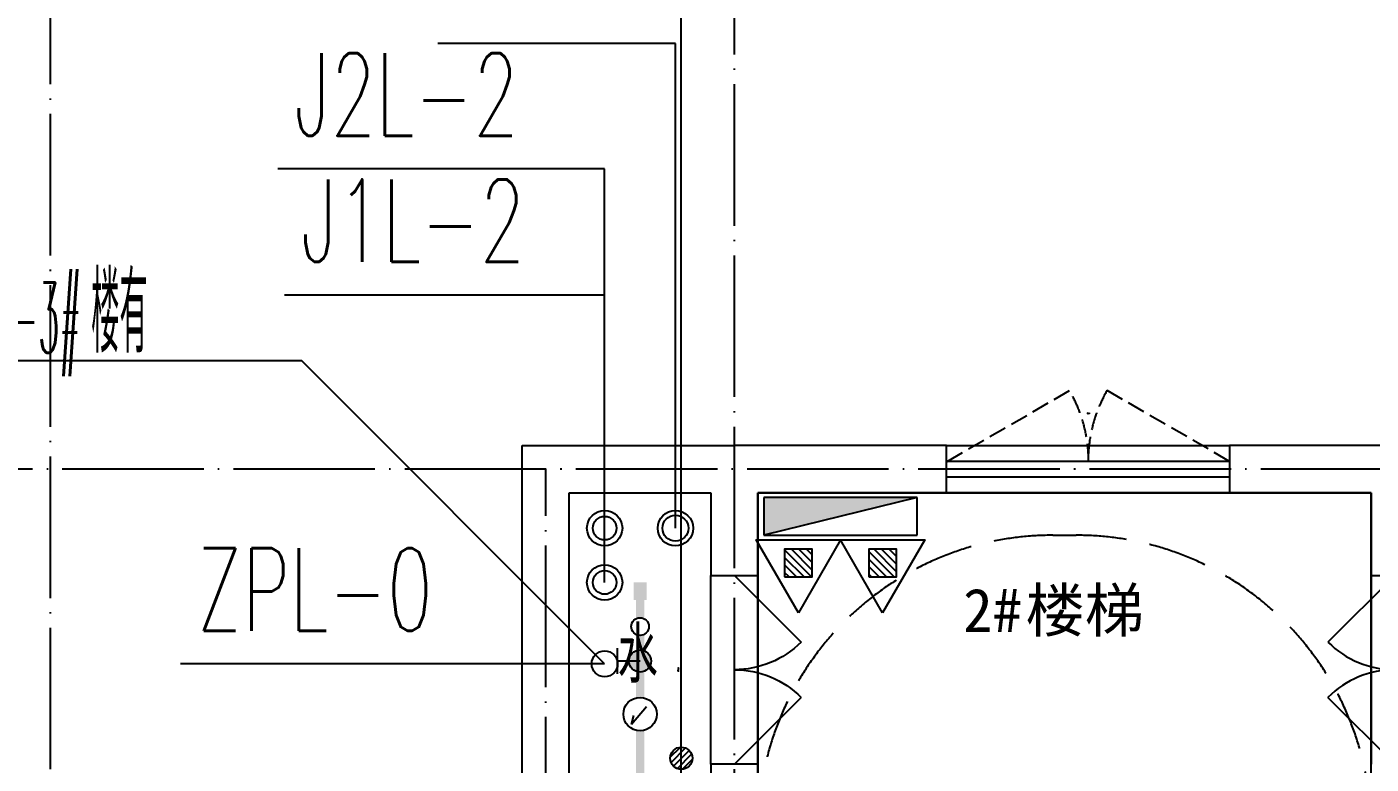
# Model space of a CAD drawing. Extents: x 27938 to 1507990, y 110129 to 923079.
# Drawn here: x 861017 to 866717, y 529540 to 532665 of the extents above; entities that cross this region are included whole.
import ezdxf

# ---------------------------------------------------------------- set-up
doc = ezdxf.new("R2010")
doc.units = 0
doc.header["$LTSCALE"] = 1000
doc.header["$MEASUREMENT"] = 0
doc.linetypes.add('DASH', pattern=[0.35, 0.25, -0.1])
doc.linetypes.add('DOTE', pattern=[2.4200000000000004, 2, -0.2, 0.02, -0.2])
for name, color, linetype in [('DIM_SYMB', 3, 'Continuous'), ('DIM_不分区喷淋', 6, 'Continuous'), ('DIM_不分区消火栓', 1, 'Continuous'), ('DIM_不分区给水', 3, 'Continuous'), ('DIM_管井排水', 5, 'Continuous'), ('DIM_给水', 3, 'Continuous'), ('DOTE', 1, 'Continuous'), ('EQUIP_地漏', 7, 'Continuous'), ('EQUIP_消火栓', 7, 'Continuous'), ('EQUIP_消防', 7, 'Continuous'), ('PIPE-不分区给水', 3, 'J'), ('PUB_TEXT', 4, 'Continuous'), ('STAIR', 2, 'Continuous'), ('VPIPE-不分区喷淋', 6, 'ZP'), ('VPIPE-不分区消火栓', 1, 'Continuous'), ('VPIPE-消防', 1, 'X1'), ('VPIPE-给水', 3, 'J1'), ('VPIPE-给水中', 72, 'J2'), ('WALL', 9, 'Continuous'), ('WINDOW', 4, 'Continuous'), ('WINDOW_TEXT', 7, 'Continuous'), ('污水', 3, 'Continuous'), ('给水', 4, 'Continuous')]:
    doc.layers.add(name, color=color, linetype=linetype)
doc.styles.add('_TCH_DIM_T3', font='SIMPLEX.shx', dxfattribs={"width": 0.4941176470588236, "bigfont": 'GBCBIG.shx'})
doc.styles.add('_TCH_WINDOW', font='SIMPLEX.shx', dxfattribs={"width": 0.7, "height": 3.5, "bigfont": 'GBCBIG.shx'})
doc.styles.add('_TWT_SERIAL', font='SIMPLEX', dxfattribs={"width": 0.8, "height": 3.5, "bigfont": 'HZTXT'})
doc.styles.get("Standard").update_dxf_attribs({"font": 'gbenor.shx', "bigfont": 'gbcbig.shx'})
doc.styles.add('黑体', font='simhei.ttf')
doc.linetypes.add('J', pattern='A,3,-0.2,["J",Standard,S=0.25,R=0,X=-0.1,Y=-0.115],-0.2', length=3.4)
doc.linetypes.add('J1', pattern='A,3,-0.2,["J1",Standard,S=0.25,R=0,X=-0.1,Y=-0.115],-0.35', length=3.55)
doc.linetypes.add('J2', pattern='A,3,-0.2,["J2",Standard,S=0.25,R=0,X=-0.1,Y=-0.115],-0.35', length=3.55)
doc.linetypes.add('X1', pattern='A,3,-0.2,["X1",Standard,S=0.25,R=0,X=-0.1,Y=-0.115],-0.35', length=3.55)
doc.linetypes.add('ZP', pattern='A,3,-0.2,["ZP",Standard,S=0.25,R=0,X=-0.1,Y=-0.115],-0.35', length=3.55)

# ---------------------------------------------------------------- blocks, each defined once
blk = doc.blocks.new('GDGDGDSDA')
at = {"layer": 'DOTE', "color": 0, "linetype": 'DOTE', "ltscale": 0.3}
for p, q in [((452534.8193106831, 370658.3318185185), (452534.8193106563, 376108.3318260653)), ((455434.8193112637, 370058.6020862635), (455434.8193112637, 376108.3318260653)), ((471334.8193115436, 374108.3318260653), (417334.819312298, 374108.3318260653)), ((454634.8193112636, 372458.3318262678), (454634.8193112637, 374108.3318260652))]:
    blk.add_line(p, q, dxfattribs=at)
blk = doc.blocks.new('$TwtSys$00000434')
for p, q in [((-0.5, 0.5), (-0.5, -0.5)), ((-0.5, -0.5), (0.5, 0.5)), ((0.5, 0.5), (-0.5, 0.5)), ((0.5, -0.5), (0.5, 0.5)), ((-0.5, -0.5), (0.5, -0.5))]:
    blk.add_line(p, q)
blk.add_solid([(0.5, -0.5), (0.5, 0.5), (-0.5, -0.5)])
blk = doc.blocks.new('$TwtSys$00000546')
h = blk.add_hatch()
h.set_pattern_fill('ANSI31', color=1, scale=200, style=0)
h.set_pattern_definition([(45, (-38543.80223862439, -6670.830405693208), (-17.67766952966369, 17.67766952966369), [])])
h.paths.add_polyline_path([(-64.92232553117356, 173.7449990885525), (64.922325531159, 173.7449990885525), (64.922325531159, 43.90034802621994), (-64.92232553117356, 43.90034802621994)])
at = {"color": 1}
for points in [[(0, 343.6163707387423), (-198.3870041439732, 0), (198.3870041439732, 0)], [(-64.92232553117356, 173.7449990885525), (64.922325531159, 173.7449990885525), (64.922325531159, 43.90034802621994), (-64.92232553117356, 43.90034802621994)]]:
    blk.add_lwpolyline(points, close=True, dxfattribs=at)
blk = doc.blocks.new('$TwtSys$00000141')
at = {"color": 1}
for p, q in [((-47.09803151780761, 3.836055847277748), (-5.041545145413693, 45.89254221967349)), ((-47.09803151780761, 3.836055847277748), (-5.041545145413693, 45.89254221967349)), ((-43.60958444554853, -17.52724007043071), (17.52724007042889, 43.60958444554853)), ((-43.60958444554853, -17.52724007043071), (17.52724007042889, 43.60958444554853)), ((-33.23401871576607, -33.23401871577153), (33.23401871576607, 33.23401871576425)), ((-33.23401871576607, -33.23401871576971), (33.23401871576607, 33.23401871576425)), ((-16.17805684451741, -43.53063328177632), (43.79137317708955, 16.43879673983065)), ((-16.17805684451741, -43.53063328177632), (43.79137317708955, 16.43879673983247)), ((5.715553844029273, -46.12975947626182), (46.12974035062325, -5.715572969671484)), ((5.715553844029273, -46.12975947626182), (46.12974035062325, -5.715572969671484))]:
    blk.add_line(p, q, dxfattribs=at)
blk.add_circle((0, -1.818989403545856e-12), 47, dxfattribs=at)
blk.add_circle((0, -1.818989403545856e-12), 47, dxfattribs=at)
blk = doc.blocks.new('A$C2705576B')
at = {"layer": '给水'}
h = blk.add_hatch(color=256, dxfattribs=at)
edge = h.paths.add_edge_path()
edge.add_arc((794.6793657876551, -1741.187018943019), 47.17066666666666, 0, 360)
for p, q in [((740.3397952830419, -1645.378875686903), (849.0189362931997, -1645.378875686787)), ((794.6793657876551, -1741.187018943019), (794.6793657876551, -1645.378875686787)), ((525.2828902192414, -1704.277946659364), (564.0495230220258, -1714.966761028511)), ((601.1412538066506, -1768.080788225867), (525.283035626635, -1704.277946659364))]:
    blk.add_line(p, q, dxfattribs=at)
at = {"layer": '给水', "const_width": 35.378}
for points in [[(499.0671900771558, -1741.187018943136), (302.4753939132206, -1741.187018943019)], [(903.4753939132206, -1741.187018943019), (640.5791900772601, -1741.187018943136)], [(1052.830608317163, -1741.187018943136), (978.4711268208921, -1741.187018943019)]]:
    blk.add_lwpolyline(points, dxfattribs=at)
at = {"layer": '给水'}
for centre, radius in [((569.823190077208, -1741.187018943136), 70.756), ((794.6793657876551, -1741.187018943019), 47.17066666666666), ((940.9753939132206, -1741.187018943136), 37.5)]:
    blk.add_circle(centre, radius, dxfattribs=at)
blk = doc.blocks.new('$WINLIB2D$00000001')
at = {"color": 0}
for points in [[(-0.4999999999999964, 0.5000000000000142), (-0.4999999999999964, -0.4999999999999858)], [(-0.4999999999999964, 0.5000000000000142), (0.5000000000000036, 0.5000000000000142)], [(0.5000000000000036, -0.4999999999999858), (0.5000000000000036, 0.5000000000000142)], [(0.5000000000000036, 0.1666666666666714), (-0.4999999999999964, 0.1666666666666714)], [(0.5000000000000036, -0.1666666666666572), (-0.4999999999999964, -0.1666666666666572)], [(-0.4999999999999964, -0.4999999999999858), (0.5000000000000036, -0.4999999999999858)]]:
    blk.add_lwpolyline(points, dxfattribs=at)
blk = doc.blocks.new('$DorLib2D$00000116')
at = {"color": 0}
for p, q in [((-0.4999999999999929, 7.105427357601002e-15), (-0.146446609406766, 0.353553390593234)), ((0.5000000000000071, 7.105427357601002e-15), (0.1464466094067731, 0.353553390593234))]:
    blk.add_line(p, q, dxfattribs=at)
for centre, radius, start, end in [((-0.4999999999984652, 4.831690603168681e-13), 0.4999999999984674, 0, 45), ((0.4999999999977511, 9.059419880941277e-13), 0.4999999999976598, 135, 180)]:
    blk.add_arc(centre, radius, start, end, dxfattribs=at)

msp = doc.modelspace()

# ---------------------------------------------------------------- linework, layer by layer
at = {"layer": 'DIM_SYMB', "color": 8}
msp.add_lwpolyline([(866091.5787047002, 527050.4483079526, 0, 0, 0), (866091.5787047002, 529975.4483079526, 0, 0, 0), (864741.5787047002, 529975.4483079526, 0, 0, 0), (864741.5787047002, 528740.4483079526, 0, 40.00000000000001, 0), (864741.5787047002, 528890.4483079526, 0, 0, 0)], format="xyseb", dxfattribs=at)
at = {"layer": 'DIM_不分区喷淋'}
for p, q in [((862882.4999740538, 529965.4483081443), (861668.0707830344, 529965.4483081443)), ((863466.5796916038, 529965.4483081443), (862882.4999740538, 529965.4483081443))]:
    msp.add_line(p, q, dxfattribs=at)
at = {"layer": 'DIM_不分区消火栓'}
for p, q in [((863766.5800580586, 532595.3297382735), (862759.6807284333, 532595.3297382735)), ((863766.5800580586, 530540.4485691579), (863766.5800580586, 532595.3297382735))]:
    msp.add_line(p, q, dxfattribs=at)
at = {"layer": 'DIM_不分区给水'}
for p, q in [((862182.7102486094, 531249.3177511387), (860677.8009740538, 531249.3177511387)), ((863466.5796916038, 529965.4483081443), (862182.7102486094, 531249.3177511387))]:
    msp.add_line(p, q, dxfattribs=at)
at = {"layer": 'DIM_管井排水'}
msp.add_line((863791.5797112789, 529365.4476970162), (863791.5797112789, 533127.1657382736), dxfattribs=at)
at = {"layer": 'DIM_给水'}
for p, q in [((863466.5797119307, 532063.8277382737), (862080.9018758041, 532063.8277382737)), ((863466.5797119307, 530540.4508603935), (863466.5797119307, 532063.8277382737)), ((863466.5797119311, 531528.7907382736), (862108.6863132596, 531528.7907382736)), ((863466.5797119311, 530310.4508603935), (863466.5797119311, 531528.7907382736))]:
    msp.add_line(p, q, dxfattribs=at)
at = {"layer": 'PIPE-不分区给水', "ltscale": 0.5, "const_width": 55.00000000000001}
msp.add_lwpolyline([(863616.5796862871, 530235.4508604294), (863616.5796862871, 530310.4508604293)], dxfattribs=at)
at = {"layer": 'STAIR', "color": 8}
for p, q in [((866716.5787047002, 530690.4483079526), (864116.5787047002, 530690.4483079526)), ((864116.5787047002, 530690.4483079526), (864116.5787047002, 529260.4483079526)), ((866716.5787047002, 529260.4483079526), (866716.5787047002, 530690.4483079526))]:
    msp.add_line(p, q, dxfattribs=at)
at = {"layer": 'STAIR', "color": 8, "linetype": 'DASH'}
msp.add_lwpolyline([(864116.5787046779, 529260.4483079449, -0.4142135623699036), (865366.5787046779, 530510.4483079314), (865466.5787046899, 530510.4483079314, -0.4142135623699035), (866716.5787046899, 529260.4483079449)], format="xyb", dxfattribs=at)
at = {"layer": 'VPIPE-不分区喷淋'}
msp.add_circle((863466.5796916038, 529965.4483081443), 55, dxfattribs=at)
at = {"layer": 'VPIPE-不分区消火栓'}
msp.add_circle((863766.5800580586, 530540.4485691579), 55, dxfattribs=at)
at = {"layer": 'VPIPE-消防', "color": 8, "linetype": 'Continuous'}
msp.add_circle((863766.5800583606, 530540.4485691579), 75, dxfattribs=at)
at = {"layer": 'VPIPE-给水', "color": 8, "linetype": 'Continuous'}
for centre in [(863466.5797122327, 530540.4508603935), (863466.579712233, 530310.4508603935)]:
    msp.add_circle(centre, 75, dxfattribs=at)
at = {"layer": 'VPIPE-给水'}
msp.add_circle((863466.5797119311, 530310.4508603935), 50, dxfattribs=at)
at = {"layer": 'VPIPE-给水中'}
msp.add_circle((863466.5797119307, 530540.4508603935), 50, dxfattribs=at)
at = {"layer": 'WALL', "color": 8}
for p, q in [((863116.5797181914, 529240.4483081485), (863116.5797167665, 530890.4483080157)), ((863116.5797167665, 530890.4483080157), (864016.5787024364, 530890.4483080807)), ((864916.57870018, 530890.4483080944), (864016.5787024364, 530890.4483080807)), ((864916.57870018, 530690.448308084), (864916.57870018, 530890.4483080944)), ((866816.5787046967, 530890.4483080807), (866116.5787001038, 530890.4483080944)), ((866116.5787001038, 530890.4483080944), (866116.5787001037, 530690.448308084)), ((863316.5797182128, 529240.4483081694), (863316.5797169607, 530690.4483080872)), ((863316.5797169607, 530690.4483080872), (863916.578702404, 530690.4483080871)), ((863916.578702404, 530690.4483080871), (863916.5787023689, 530340.4492254165)), ((864116.5787024486, 530690.4483080815), (864916.57870018, 530690.448308084)), ((864116.5787023805, 530340.4492253826), (864116.5787024486, 530690.4483080815)), ((866116.5787001037, 530690.448308084), (866716.5787222862, 530690.4483080815)), ((866716.5787222862, 530690.4483080815), (866716.5787838091, 530340.4492080415)), ((863916.5787023689, 530340.4492254165), (864116.5787023805, 530340.4492253826)), ((866716.5787838091, 530340.4492080415), (866916.5787837798, 530340.4492431923)), ((864116.5787022293, 529540.4492253826), (863916.5787022327, 529540.4492254166)), ((863916.5787022327, 529540.4492254166), (863916.5787021574, 529240.4483082702)), ((864116.5787021557, 529140.4483082662), (864116.5787022293, 529540.4492253826))]:
    msp.add_line(p, q, dxfattribs=at)
at = {"layer": 'WINDOW', "color": 8}
for p, q in [((863916.5787022238, 529540.4492254234), (863916.5787023598, 530340.4492254234)), ((864116.5787022238, 529540.4492253894), (864116.5787023598, 530340.4492253894)), ((866716.5787837857, 530340.4492080024), (866716.5789243886, 529540.4492080024))]:
    msp.add_line(p, q, dxfattribs=at)
at = {"layer": 'WINDOW', "color": 8, "linetype": 'DASH', "ltscale": 0.3}
for points in [[(864918.4319251013, 530823.7816414139), (865438.0473568017, 531123.7818355797, -0.1316523369510079), (865518.4319250517, 530823.7821637674)], [(866116.5787001684, 530823.7816414139), (865596.963268468, 531123.7818355797, 0.1316523369510079), (865516.578700218, 530823.7821637674)]]:
    msp.add_lwpolyline(points, format="xyb", dxfattribs=at)

# ---------------------------------------------------------------- block references
at = {"layer": 'DOTE', "color": 169}
msp.add_blockref('GDGDGDSDA', (408581.7593905515, 156682.1164820154), dxfattribs=at)
at = {"layer": 'EQUIP_地漏', "color": 8}
msp.add_blockref('$TwtSys$00000141', (863791.5797115809, 529565.4476970162), dxfattribs=at)
at = {"layer": 'EQUIP_消火栓', "color": 8, "xscale": 650, "yscale": 160, "zscale": 700, "rotation": 180}
msp.add_blockref('$TwtSys$00000434', (864466.579714531, 530590.4483059219), dxfattribs=at)
at = {"layer": 'EQUIP_消防', "color": 8, "xscale": -0.9, "yscale": 0.9, "zscale": 0.9, "rotation": 180}
for p in [(864288.0314115206, 530490.4512357742), (864645.1280189798, 530490.4512357742)]:
    msp.add_blockref('$TwtSys$00000546', p, dxfattribs=at)
at = {"layer": 'WINDOW', "color": 8}
ref = msp.add_blockref('$WINLIB2D$00000001', (865516.5787001686, 530790.4483080807), dxfattribs=dict(at, xscale=1200, yscale=-200, zscale=1200))
ref.add_attrib('A', 'C1214', (865512.1787001684, 531025.8233080807), dxfattribs={"layer": 'WINDOW_TEXT', "color": 8, "ltscale": 0.5, "height": 4.25, "style": '_TCH_WINDOW', "width": 0.4941176470588236})
ref = msp.add_blockref('$DorLib2D$00000116', (864016.5787022918, 529940.4492254064), dxfattribs=dict(at, xscale=800, yscale=-800, zscale=800, rotation=89.99999999025357))
ref.add_attrib('A', 'BFM0818', (863781.2037031589, 529933.7992252037), dxfattribs={"layer": 'WINDOW_TEXT', "color": 8, "ltscale": 0.5, "height": 4.25, "rotation": 89.99999999025357, "style": '_TCH_WINDOW', "width": 0.4941176470588236})
ref = msp.add_blockref('$DorLib2D$00000116', (866816.5788540872, 529940.4492255778), dxfattribs=dict(at, xscale=-800, yscale=-800, zscale=-800, rotation=270.0000100699408))
ref.add_attrib('A', 'BFM0818', (867056.2037067447, 529933.7992259433), dxfattribs={"layer": 'WINDOW_TEXT', "color": 8, "ltscale": 0.5, "height": 4.25, "rotation": 90.00001006994081, "style": '_TCH_WINDOW', "width": 0.4941176470588236})
at = {"layer": '污水', "color": 8, "rotation": 90.00000000010901}
msp.add_blockref('A$C2705576B', (861875.392667346, 529182.6202521089), dxfattribs=at)

# ---------------------------------------------------------------- texts
at = {"layer": 'DIM_不分区喷淋', "color": 7, "style": '_TWT_SERIAL', "width": 0.6400000000000001}
msp.add_text('ZPL-0', height=350, dxfattribs=at).set_placement((861738.0707830344, 530105.4483081443))
at = {"layer": 'DIM_不分区给水', "color": 7, "style": '_TCH_DIM_T3'}
for s, height, width, p in [('Y-3#', 297.5, 0.3487889273356401, (860869.2277575332, 531284.3177511387)), ('楼有', 337.5886524822695, 0.4941176470588236, (861289.2277575332, 531284.3177511387))]:
    msp.add_text(s, height=height, dxfattribs=dict(at, width=width)).set_placement(p)
at = {"layer": 'DIM_给水', "color": 7, "style": '_TWT_SERIAL', "width": 0.6400000000000001}
for s, p in [('J2L-2', (862150.9018758041, 532203.8277382737)), ('J1L-2', (862178.6863132596, 531668.7907382736))]:
    msp.add_text(s, height=350, dxfattribs=at).set_placement(p)
at = {"layer": 'PUB_TEXT', "color": 8, "style": '黑体'}
for s, p in [('2#', (864986.6260417936, 530100.5169457505)), ('楼梯', (865251.2673920046, 530100.5169457505))]:
    msp.add_text(s, height=184.0084388185654, dxfattribs=at).set_placement(p)
at = {"layer": 'PUB_TEXT', "color": 8}
msp.add_text('水', height=236.3120567375886, dxfattribs=at).set_placement((863521.7574516624, 529885.2112356594))

doc.saveas('drawing.dxf')
